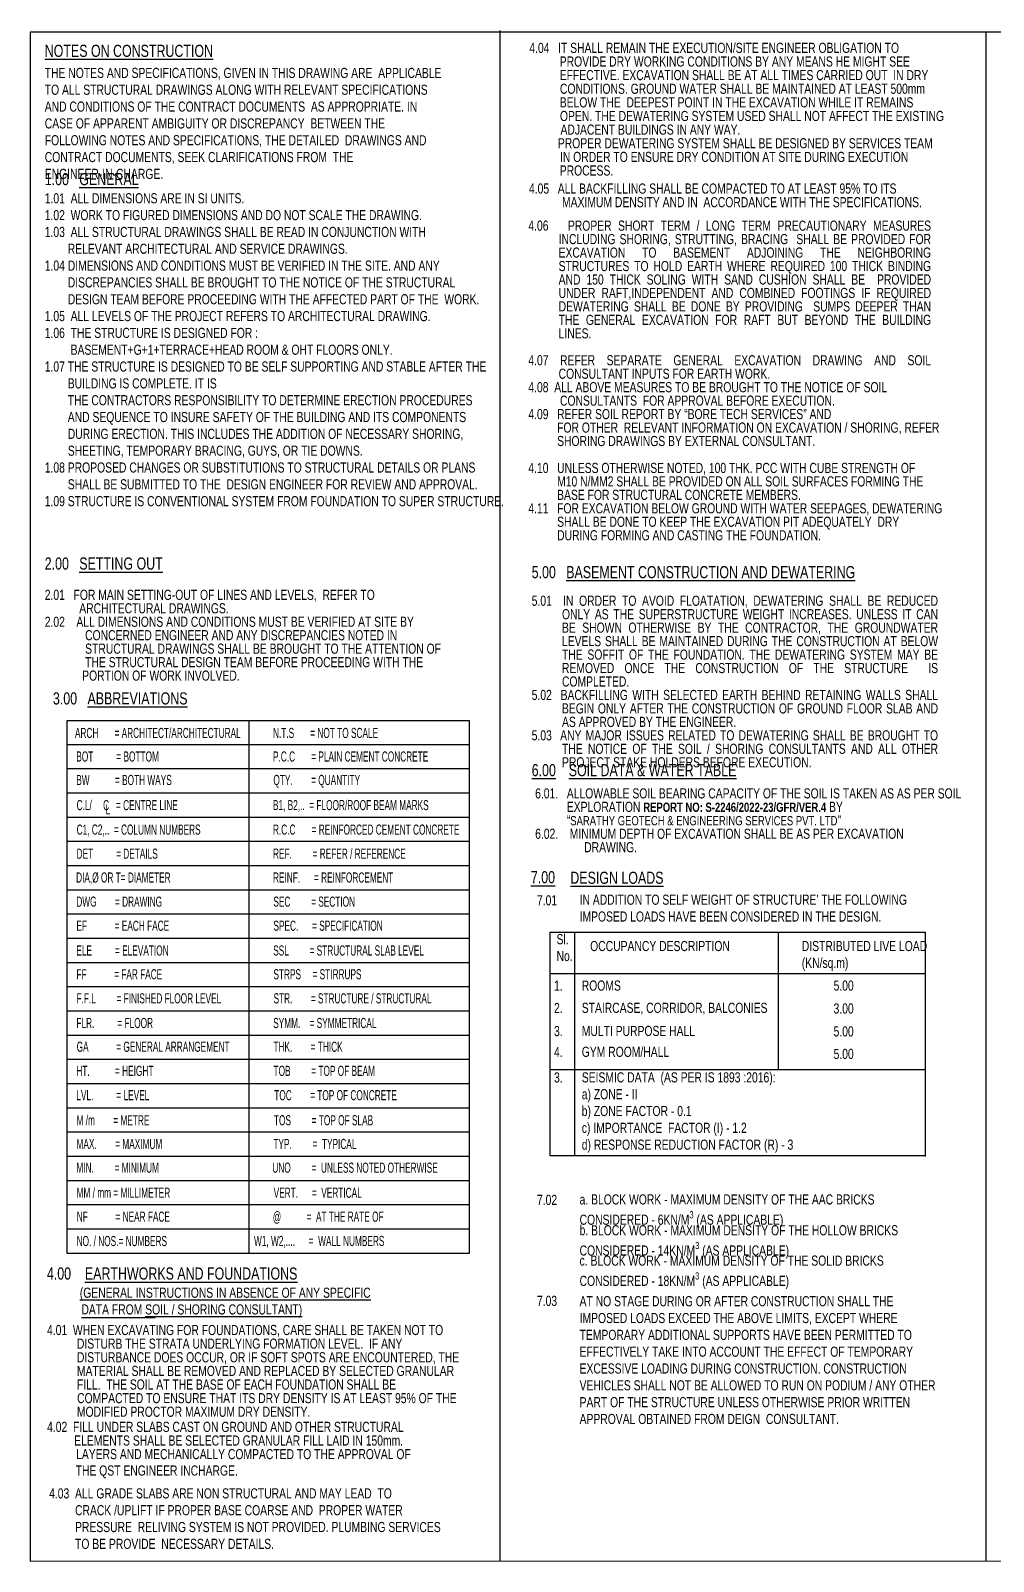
# Model space of a CAD drawing. Header units: millimetres. Extents: x 494 to 1691, y 470 to 981.
# Drawn here: x 494.4 to 747.3, y 578.6 to 980.7 of the extents above; entities that cross this region are included whole.
import ezdxf
from ezdxf.enums import TextEntityAlignment as Align

# ---------------------------------------------------------------- set-up
doc = ezdxf.new("R2010")
doc.units = ezdxf.units.MM
doc.header["$MEASUREMENT"] = 0
for name, color, linetype in [('REIF', 3, 'Continuous'), ('S-SIGNS', 200, 'Continuous'), ('STR-DIM', 8, 'Continuous'), ('TEMP', 9, 'Continuous'), ('TEXT', 6, 'Continuous'), ('TEXT1', 6, 'Continuous')]:
    doc.layers.add(name, color=color, linetype=linetype)
doc.styles.add('SOBHA', font='swisscl.ttf')

msp = doc.modelspace()

# ---------------------------------------------------------------- linework, layer by layer
at = {"layer": 'REIF'}
msp.add_lwpolyline([(494.43, 980.34), (1052.42, 980.34), (1052.42, 578.63), (494.43, 578.59)], close=True, dxfattribs=at)
at = {"layer": 'S-SIGNS'}
for p, q in [((617.7, 980.7), (617.7, 578.6)), ((745.33, 980.34), (745.33, 578.61))]:
    msp.add_line(p, q, dxfattribs=at)
at = {"layer": 'S-SIGNS', "color": 3}
msp.add_line((507.77, 642.61), (527.18, 642.61), dxfattribs=at)
at = {"layer": 'STR-DIM', "color": 9}
for p, q in [((551.73, 799.48), (551.73, 659.49)), ((609.59, 793.11), (504.01, 793.11)), ((609.59, 786.75), (504.01, 786.75)), ((609.59, 780.39), (504.01, 780.39)), ((609.59, 774.03), (504.01, 774.03)), ((609.59, 767.66), (504.01, 767.66)), ((609.59, 761.3), (504.01, 761.3)), ((609.59, 754.94), (504.01, 754.94)), ((609.59, 748.57), (504.01, 748.57)), ((609.59, 742.21), (504.01, 742.21)), ((609.59, 735.85), (504.01, 735.85)), ((609.59, 729.48), (504.01, 729.48)), ((609.59, 723.12), (504.01, 723.12)), ((609.59, 716.76), (504.01, 716.76)), ((609.59, 710.4), (504.01, 710.4)), ((609.59, 704.03), (504.01, 704.03)), ((609.59, 697.67), (504.01, 697.67)), ((609.59, 691.31), (504.01, 691.31)), ((609.59, 684.94), (504.01, 684.94)), ((609.59, 678.58), (504.01, 678.58)), ((609.59, 672.22), (504.01, 672.22)), ((609.59, 665.85), (504.01, 665.85)), ((609.59, 659.49), (504.01, 659.49))]:
    msp.add_line(p, q, dxfattribs=at)
msp.add_lwpolyline([(504.01, 659.49), (504.01, 799.48), (609.59, 799.48), (609.59, 659.49)], dxfattribs=at)
at = {"layer": 'TEMP'}
for p, q in [((630.78, 743.89), (729.34, 743.89)), ((630.78, 743.89), (630.78, 685.21)), ((637.31, 743.89), (637.31, 685.21)), ((690.79, 743.89), (690.79, 707.79)), ((729.34, 743.89), (729.34, 684.91)), ((630.78, 733.04), (729.34, 733.04)), ((630.78, 707.79), (729.34, 707.79)), ((630.78, 685.21), (729.34, 685.21))]:
    msp.add_line(p, q, dxfattribs=at)

# ---------------------------------------------------------------- texts
at = {"layer": 'TEXT', "color": 3, "style": 'SOBHA'}
for s, height, p in [('%%UNOTES ON CONSTRUCTION', 3.1815, (498.14, 973.79)), ('%%U6.00', 3.182, (626.03, 784.84)), ('%%USOIL DATA & WATER TABLE', 3.1815, (635.76, 784.84)), ('%%U7.00', 3.182, (625.81, 756.72)), ('%%UDESIGN LOADS', 3.1815, (636.18, 756.58))]:
    msp.add_text(s, height=height, dxfattribs=at).set_placement(p)
at = {"layer": 'TEXT1', "style": 'SOBHA'}
for s, height, p in [('4.04   IT SHALL REMAIN THE EXECUTION/SITE ENGINEER OBLIGATION TO', 2.6513, (625.4, 974.84)), ('PROVIDE DRY WORKING CONDITIONS BY ANY MEANS HE MIGHT SEE', 2.6513, (633.4, 971.26)), ('EFFECTIVE. EXCAVATION SHALL BE AT ALL TIMES CARRIED OUT  IN DRY', 2.6513, (633.4, 967.69)), ('CONDITIONS. GROUND WATER SHALL BE MAINTAINED AT LEAST 500mm', 2.6513, (633.45, 964.1)), ('BELOW THE  DEEPEST POINT IN THE EXCAVATION WHILE IT REMAINS', 2.6513, (633.4, 960.53)), ('OPEN. THE DEWATERING SYSTEM USED SHALL NOT AFFECT THE EXISTING', 2.6513, (633.45, 956.95)), ('ADJACENT BUILDINGS IN ANY WAY.', 2.6513, (633.59, 953.37)), ('       PROPER DEWATERING SYSTEM SHALL BE DESIGNED BY SERVICES TEAM  ', 2.6513, (627.61, 949.79)), ('PROCESS.', 2.651, (633.4, 942.63)), ('IN ORDER TO ENSURE DRY CONDITION AT SITE DURING EXECUTION', 2.6513, (633.45, 946.2)), ('4.05   ALL BACKFILLING SHALL BE COMPACTED TO AT LEAST 95%%% TO ITS', 2.6513, (625.32, 937.89)), ('MAXIMUM DENSITY AND IN  ACCORDANCE WITH THE SPECIFICATIONS.', 2.6513, (634, 934.31)), ('7.01', 2.651, (627.41, 750.91)), ('1.', 2.651, (631.9, 728.52, -1.49)), ('ROOMS', 2.651, (639.18, 728.52, -1.49)), ('5.00', 2.651, (705.31, 728.52, -1.49)), ('2.', 2.651, (631.9, 722.63, -1.49)), ('STAIRCASE, CORRIDOR, BALCONIES', 2.6513, (639.18, 722.67, -1.49)), ('3.00', 2.651, (705.31, 722.5, -1.49)), ('3.', 2.651, (631.9, 716.57, -1.49)), ('MULTI PURPOSE HALL ', 2.6513, (639.18, 716.6, -1.49)), ('5.00', 2.651, (705.31, 716.49, -1.49)), ('4.', 2.651, (631.9, 711.09, -1.49)), ('GYM ROOM/HALL ', 2.6513, (639.18, 711.12, -1.49)), ('5.00', 2.651, (705.31, 710.57, -1.49)), ('3.', 2.651, (631.9, 704.38, -1.49)), ('7.02', 2.651, (627.41, 672.23)), ('7.03', 2.651, (627.41, 645.7)), ('4.01  WHEN EXCAVATING FOR FOUNDATIONS, CARE SHALL BE TAKEN NOT TO', 2.6513, (498.74, 638.04)), ('DISTURB THE STRATA UNDERLYING FORMATION LEVEL.  IF ANY', 2.6513, (506.59, 634.46)), ('DISTURBANCE DOES OCCUR, OR IF SOFT SPOTS ARE ENCOUNTERED, THE', 2.6513, (506.59, 630.88)), ('MATERIAL SHALL BE REMOVED AND REPLACED BY SELECTED GRANULAR', 2.6513, (506.59, 627.3)), ('FILL.  THE SOIL AT THE BASE OF EACH FOUNDATION SHALL BE', 2.6513, (506.59, 623.73)), ('COMPACTED TO ENSURE THAT ITS DRY DENSITY IS AT LEAST 95%%% OF THE', 2.6513, (506.64, 620.15)), ('MODIFIED PROCTOR MAXIMUM DRY DENSITY.', 2.6513, (506.59, 616.57)), ('4.02  FILL UNDER SLABS CAST ON GROUND AND OTHER STRUCTURAL', 2.6513, (498.76, 612.6)), ('           ELEMENTS SHALL BE SELECTED GRANULAR FILL LAID IN 150mm.', 2.6513, (497.56, 609.01)), ('LAYERS AND MECHANICALLY COMPACTED TO THE APPROVAL OF ', 2.6513, (506.38, 605.44)), ('THE QST ENGINEER INCHARGE.', 2.6513, (506.26, 601.13))]:
    msp.add_text(s, height=height, dxfattribs=at).set_placement(p)
at = {"layer": 'TEXT1', "style": 'SOBHA', "width": 0.8}
for s, height, p in [('         ARCH       = ARCHITECT/ARCHITECTURAL', 2.6513, (500.63, 794.08)), ('N.T.S       = NOT TO SCALE', 2.6513, (558.09, 794.08)), ('BOT          = BOTTOM', 2.6513, (506.43, 787.9)), ('P.C.C       = PLAIN CEMENT CONCRETE', 2.6513, (558.09, 787.9)), ('BW           = BOTH WAYS', 2.6513, (506.42, 781.73)), ('QTY.        = QUANTITY', 2.6513, (558.19, 781.73)), ('C.L/', 2.651, (506.52, 775.13)), (' C   = CENTRE LINE', 2.6513, (512.86, 775.13)), ('L ', 2.651, (514.11, 773.99)), ('B1, B2,..  = FLOOR/ROOF BEAM MARKS', 2.6513, (558.07, 775.13)), ('C1, C2,..  = COLUMN NUMBERS', 2.6513, (506.52, 768.7)), ('R.C.C       = REINFORCED CEMENT CONCRETE', 2.6513, (558.08, 768.7)), ('DET          = DETAILS', 2.6513, (506.49, 762.37)), ('REF.         = REFER / REFERENCE', 2.6513, (558.1, 762.37)), (' DIA,%%C OR T= DIAMETER', 2.6513, (505.77, 756.11)), ('REINF.      = REINFORCEMENT  ', 2.6513, (558.09, 756.11)), ('DWG        = DRAWING', 2.6513, (506.43, 749.77)), ('SEC         = SECTION', 2.6513, (558.19, 749.77)), ('EF            = EACH FACE', 2.6513, (506.47, 743.45)), ('SPEC.      = SPECIFICATION', 2.6513, (558.2, 743.45)), ('ELE          = ELEVATION', 2.6513, (506.44, 736.94)), ('SSL         = STRUCTURAL SLAB LEVEL', 2.6513, (558.14, 736.94)), ('FF            = FAR FACE', 2.6513, (506.46, 730.7)), ('STRPS     = STIRRUPS', 2.6513, (558.2, 730.7)), ('F.F.L         = FINISHED FLOOR LEVEL', 2.6513, (506.48, 724.37)), ('STR.        = STRUCTURE / STRUCTURAL', 2.6513, (558.22, 724.37)), ('FLR.          = FLOOR', 2.6513, (506.46, 717.89)), ('SYMM.    = SYMMETRICAL', 2.6513, (558.14, 717.89)), ('GA            = GENERAL ARRANGEMENT', 2.6513, (506.52, 711.66)), ('THK.        = THICK', 2.6513, (558.2, 711.66)), ('HT.           = HEIGHT', 2.6513, (506.44, 705.32)), ('TOB         = TOP OF BEAM', 2.6513, (558.23, 705.32)), ('LVL.          = LEVEL', 2.6513, (506.44, 698.93)), ('TOC        = TOP OF CONCRETE', 2.6513, (558.42, 698.93)), ('M /m        = METRE', 2.6513, (506.48, 692.34)), ('TOS         = TOP OF SLAB', 2.6513, (558.34, 692.34)), ('MAX.        = MAXIMUM', 2.6513, (506.48, 686.13)), ('TYP.         =  TYPICAL', 2.6513, (558.19, 686.13)), ('MIN.         = MINIMUM', 2.6513, (506.44, 679.89)), ('UNO         =  UNLESS NOTED OTHERWISE', 2.6513, (557.92, 679.89)), ('MM / mm = MILLIMETER', 2.6513, (506.5, 673.3)), ('VERT.      =  VERTICAL', 2.6513, (558.26, 673.3)), ('NF            = NEAR FACE', 2.6513, (506.55, 667.02)), ('@           =  AT THE RATE OF', 2.6513, (558.04, 667.02)), ('NO. / NOS.= NUMBERS', 2.6513, (506.51, 660.62)), ('W1, W2,....      =  WALL NUMBERS', 2.6513, (553.09, 660.65))]:
    msp.add_text(s, height=height, dxfattribs=at).set_placement(p, align=Align.BOTTOM_LEFT)
at = {"layer": 'TEXT1', "color": 3, "style": 'SOBHA'}
for s, height, p in [('4.00   ', 3.182, (498.71, 652.61)), ('%%UEARTHWORKS AND FOUNDATIONS', 3.1815, (508.69, 652.61)), ('%%U(GENERAL INSTRUCTIONS IN ABSENCE OF ANY SPECIFIC', 2.6512, (507.35, 647.84)), ('DATA FROM %%USOIL / SHORING CONSULTANT)', 2.6512, (507.77, 643.45))]:
    msp.add_text(s, height=height, dxfattribs=at).set_placement(p)
at = {"layer": 'TEXT1', "attachment_point": 1, "style": 'SOBHA'}
for s, insert, char_height, width in [('THE NOTES AND SPECIFICATIONS, GIVEN IN THIS DRAWING ARE  APPLICABLE TO ALL STRUCTURAL DRAWINGS ALONG WITH RELEVANT SPECIFICATIONS AND CONDITIONS OF THE CONTRACT DOCUMENTS  AS APPROPRIATE. IN CASE OF APPARENT AMBIGUITY OR DISCREPANCY  BETWEEN THE FOLLOWING NOTES AND SPECIFICATIONS, THE DETAILED  DRAWINGS AND CONTRACT DOCUMENTS, SEEK CLARIFICATIONS FROM  THE ENGINEER-IN-CHARGE.', (498.14, 970.91), 2.65125, 105.5876), ('{\\H1.2x;\\C3;1.00   \\LGENERAL\\l\\C4;\\P}1.01  ALL DIMENSIONS ARE IN SI UNITS. \\P1.02  WORK TO FIGURED DIMENSIONS AND DO NOT SCALE THE DRAWING. \\P1.03  ALL STRUCTURAL DRAWINGS SHALL BE READ IN CONJUNCTION WITH\\P        RELEVANT ARCHITECTURAL AND SERVICE DRAWINGS. \\P1.04 DIMENSIONS AND CONDITIONS MUST BE VERIFIED IN THE SITE. AND ANY  \\P        DISCREPANCIES SHALL BE BROUGHT TO THE NOTICE OF THE STRUCTURAL \\P        DESIGN TEAM BEFORE PROCEEDING WITH THE AFFECTED PART OF THE  WORK.\\P1.05  ALL LEVELS OF THE PROJECT REFERS TO ARCHITECTURAL DRAWING. \\P1.06  THE STRUCTURE IS DESIGNED FOR : \\P         BASEMENT+G+1+TERRACE+HEAD ROOM & OHT FLOORS ONLY.  \\P1.07 THE STRUCTURE IS DESIGNED TO BE SELF SUPPORTING AND STABLE AFTER THE  \\P        BUILDING IS COMPLETE. IT IS \\P        THE CONTRACTORS RESPONSIBILITY TO DETERMINE ERECTION PROCEDURES\\P        AND SEQUENCE TO INSURE SAFETY OF THE BUILDING AND ITS COMPONENTS  \\P        DURING ERECTION. THIS INCLUDES THE ADDITION OF NECESSARY SHORING, \\P        SHEETING, TEMPORARY BRACING, GUYS, OR TIE DOWNS.\\P1.08 PROPOSED CHANGES OR SUBSTITUTIONS TO STRUCTURAL DETAILS OR PLANS \\P        SHALL BE SUBMITTED TO THE  DESIGN ENGINEER FOR REVIEW AND APPROVAL.\\P1.09 STRUCTURE IS CONVENTIONAL SYSTEM FROM FOUNDATION TO SUPER STRUCTURE. ', (498.14, 943.28), 2.6513, 117.8548), ('{\\H1.2x;\\C3;3.00   \\LABBREVIATIONS}\\P ', (500.29, 806.87), 2.6513, 105.5876), ("IN ADDITION TO SELF WEIGHT OF STRUCTURE' THE FOLLOWING IMPOSED LOADS HAVE BEEN CONSIDERED IN THE DESIGN.", (638.61, 753.73), 2.65125, 93.6589), ('Sl.  No.', (632.56, 743.36), 2.651, 4.1005), ('OCCUPANCY DESCRIPTION', (641.39, 741.56), 2.6513, 37.184), ('DISTRIBUTED LIVE LOAD (KN/sq.m)', (696.97, 741.56), 2.6513, 43.0006), ('SEISMIC DATA  (AS PER IS 1893 :2016):\\Pa) ZONE - II\\Pb) ZONE FACTOR - 0.1\\Pc) IMPORTANCE  FACTOR (I) - 1.2\\Pd) RESPONSE REDUCTION FACTOR (R) - 3', (639.18, 707.06, -1.49), 2.6513, 345.4547), ('\\A1;a. BLOCK WORK - MAXIMUM DENSITY OF THE AAC BRICKS CONSIDERED - 6KN/M{\\H0.7x;\\S3^ ;} (AS APPLICABLE)', (638.61, 674.99), 2.65125, 91.1427), ('\\A1;b. BLOCK WORK - MAXIMUM DENSITY OF THE HOLLOW BRICKS     CONSIDERED - 14KN/M{\\H0.7x;\\S3^ ;} (AS APPLICABLE)', (638.61, 666.9), 2.65125, 100.2806), ('\\A1;c. BLOCK WORK - MAXIMUM DENSITY OF THE SOLID BRICKS CONSIDERED - 18KN/M{\\H0.7x;\\S3^ ;} (AS APPLICABLE)', (638.61, 658.92), 2.65125, 91.1427), ('AT NO STAGE DURING OR AFTER CONSTRUCTION SHALL THE   IMPOSED LOADS EXCEED THE ABOVE LIMITS, EXCEPT WHERE   TEMPORARY ADDITIONAL SUPPORTS HAVE BEEN PERMITTED TO      EFFECTIVELY TAKE INTO ACCOUNT THE EFFECT OF TEMPORARY  EXCESSIVE LOADING DURING CONSTRUCTION. CONSTRUCTION VEHICLES SHALL NOT BE ALLOWED TO RUN ON PODIUM / ANY OTHER PART OF THE STRUCTURE UNLESS OTHERWISE PRIOR WRITTEN APPROVAL OBTAINED FROM DEIGN  CONSULTANT.', (638.61, 648.26), 2.65125, 93.9385), ('4.03  ALL GRADE SLABS ARE NON STRUCTURAL AND MAY LEAD  TO \\P         CRACK /UPLIFT IF PROPER BASE COARSE AND  PROPER WATER \\P         PRESSURE  RELIVING SYSTEM IS NOT PROVIDED. PLUMBING SERVICES \\P         TO BE PROVIDE  NECESSARY DETAILS.  ', (499.29, 597.78), 2.6513, 253.6604)]:
    msp.add_mtext(s, dxfattribs=dict(at, insert=insert, char_height=char_height, width=width))
at = {"layer": 'TEXT1', "char_height": 2.65125, "attachment_point": 1, "line_spacing_factor": 0.8, "style": 'SOBHA'}
for s, insert, width in [('\\pxi-3,l3,qj;4.06   PROPER SHORT TERM / LONG TERM PRECAUTIONARY MEASURES INCLUDING SHORING, STRUTTING, BRACING  SHALL BE PROVIDED FOR EXCAVATION TO BASEMENT ADJOINING THE NEIGHBORING STRUCTURES TO HOLD EARTH WHERE REQUIRED 100 THICK BINDING AND 150 THICK SOLING WITH SAND CUSHION SHALL BE  PROVIDED UNDER RAFT,INDEPENDENT AND COMBINED FOOTINGS IF REQUIRED DEWATERING SHALL BE DONE BY PROVIDING  SUMPS DEEPER THAN THE GENERAL EXCAVATION FOR RAFT BUT BEYOND THE BUILDING LINES.  \\P\\P\\pqd;4.07 REFER SEPARATE GENERAL EXCAVATION DRAWING AND SOIL CONSULTANT INPUTS FOR EARTH WORK.\\P\\pi0,l0,q*;4.08  ALL ABOVE MEASURES TO BE BROUGHT TO THE NOTICE OF SOIL \\P           CONSULTANTS  FOR APPROVAL BEFORE EXECUTION.\\P4.09   REFER SOIL REPORT BY “BORE TECH SERVICES” {\\A1;AND          ^J          FOR OTHER  RELEVANT INFORMATION ON EXCAVATION / SHORING, }REFER  \\P          SHORING DRAWINGS BY EXTERNAL CONSULTANT.\\P         {\\A1;\\P}4.10   UNLESS OTHERWISE NOTED, 100 THK. PCC WITH CUBE STRENGTH OF \\P          M10 N/MM{\\A1;2 SHALL BE PROVIDED ON ALL SOIL SURFACES FORMING THE  \\P          BASE FOR STRUCTURAL CONCRETE MEMBERS.\\P4.11   FOR EXCAVATION BELOW GROUND WITH WATER SEEPAGES, DEWATERING   \\P          SHALL BE DONE TO KEEP THE EXCAVATION PIT ADEQUATELY  DRY\\P          DURING FORMING AND CASTING THE FOUNDATION.}', (625.15, 930.79), 105.46), ('{\\H1.2x;\\C3;2.00   \\LSETTING OUT\\P\\P\\pxqd;}2.01   FOR MAIN SETTING-OUT OF LINES AND LEVELS,  REFER TO      \\P\\pqj;            ARCHITECTURAL DRAWINGS.\\P\\pqd;2.02    ALL DIMENSIONS AND CONDITIONS MUST BE VERIFIED AT SITE BY  \\P\\pql;^ICONCERNED ENGINEER AND ANY DISCREPANCIES NOTED IN ^I^ISTRUCTURAL DRAWINGS SHALL BE BROUGHT TO THE ATTENTION OF ^ITHE STRUCTURAL DESIGN TEAM BEFORE PROCEEDING WITH THE \\P             PORTION OF WORK INVOLVED.', (498.14, 842.3), 105.5876), ('{\\H1.2x;\\C3;5.00   \\LBASEMENT CONSTRUCTION AND DEWATERING}\\P\\P\\pxi-3,l3,qd;5.01  IN ORDER TO AVOID FLOATATION, DEWATERING SHALL BE REDUCED ONLY AS THE SUPERSTRUCTURE WEIGHT INCREASES. UNLESS IT CAN BE SHOWN OTHERWISE BY THE CONTRACTOR, THE GROUNDWATER LEVELS SHALL BE MAINTAINED DURING THE CONSTRUCTION AT BELOW THE SOFFIT OF THE FOUNDATION. THE DEWATERING SYSTEM MAY BE REMOVED ONCE THE CONSTRUCTION OF THE STRUCTURE  IS COMPLETED.\\P\\pqj;5.02  BACKFILLING WITH SELECTED EARTH BEHIND RETAINING WALLS SHALL BEGIN ONLY AFTER THE CONSTRUCTION OF GROUND FLOOR SLAB AND AS APPROVED BY THE ENGINEER.                                                                       \\P5.03  ANY MAJOR ISSUES RELATED TO DEWATERING SHALL BE BROUGHT TO THE NOTICE OF THE SOIL / SHORING CONSULTANTS AND ALL OTHER PROJECT STAKE HOLDERS BEFORE EXECUTION. ', (626.03, 840.04), 106.4059), ('\\pxi-1,l1;6.01.   ALLOWABLE SOIL BEARING CAPACITY OF THE SOIL IS TAKEN AS AS PER SOIL\\P\\pi0,l0;           EXPLORATION {\\fSwis721 LtCn BT|b1|i0|c0|p34;\\H0.91667x;REPORT NO: S-2246/2022-23/GFR/VER.4} BY \\P           “{\\H0.91667x;SARATHY GEOTECH & ENGINEERING SERVICES PVT. LTD}"\\P6.02.    MINIMUM DEPTH OF EXCAVATION SHALL BE AS PER EXCAVATION \\P\\pi-3,l3,ql;        ^I   DRAWING.', (626.94, 781.66), 121.2809)]:
    msp.add_mtext(s, dxfattribs=dict(at, insert=insert, width=width))

doc.saveas('drawing.dxf')
